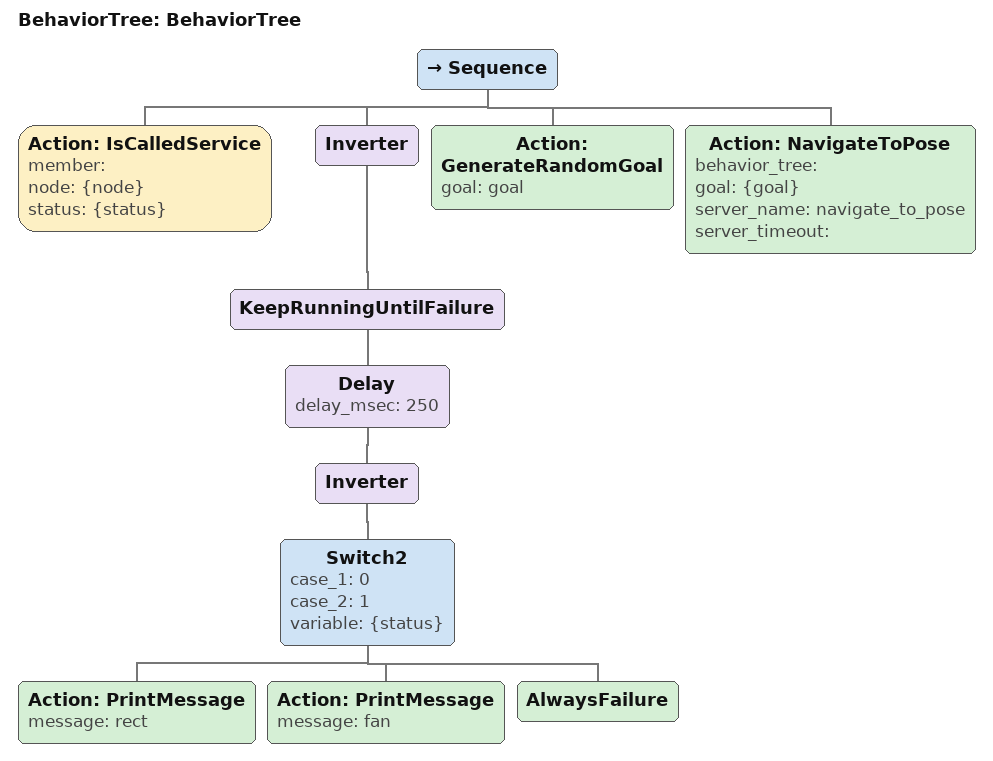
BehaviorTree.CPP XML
<?xml version="1.0"?>
<root main_tree_to_execute="BehaviorTree">
    <BehaviorTree ID="BehaviorTree">
        <Sequence>
            <Action ID="IsCalledService" member="" node="{node}" status="{status}"/>
            <Inverter>
                <KeepRunningUntilFailure>
                    <Delay delay_msec="250">
                        <Inverter>
                            <Switch2 case_1="0" case_2="1" variable="{status}">
                                <Action ID="PrintMessage" message="rect"/>
                                <Action ID="PrintMessage" message="fan"/>
                                <AlwaysFailure/>
                            </Switch2>
                        </Inverter>
                    </Delay>
                </KeepRunningUntilFailure>
            </Inverter>
            <Action ID="GenerateRandomGoal" goal="goal"/>
            <Action ID="NavigateToPose" behavior_tree="" goal="{goal}" server_name="navigate_to_pose" server_timeout=""/>
        </Sequence>
    </BehaviorTree>
</root>
